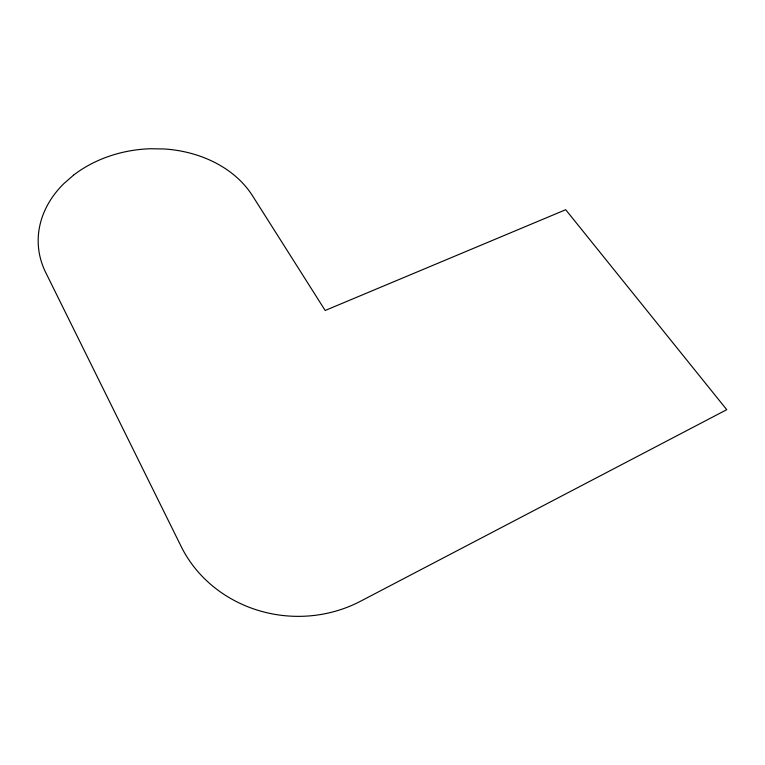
<?xml version="1.0" encoding="UTF-8"?>
<svg xmlns="http://www.w3.org/2000/svg" width="765" height="765" viewBox="0 0 765 765"><rect width="100%" height="100%" fill="white"/><g stroke="black" fill="none" stroke-linecap="round" stroke-linejoin="round"><path stroke-width="1.15" d="M73.469 175.214L63.677 183.782A113.019 88.855 -4.1 0 0 45.69 272.464L181.2 546.564A127.516 118.02 3.7 0 0 360.545 601.233L726.75 409.677L565.698 209.715L325.182 310.475L252.469 195.706A113.019 88.855 -4.1 0 0 164.322 148.974L150.361 148.745A113.019 88.855 -4.1 0 0 73.469 175.214"/></g></svg>
